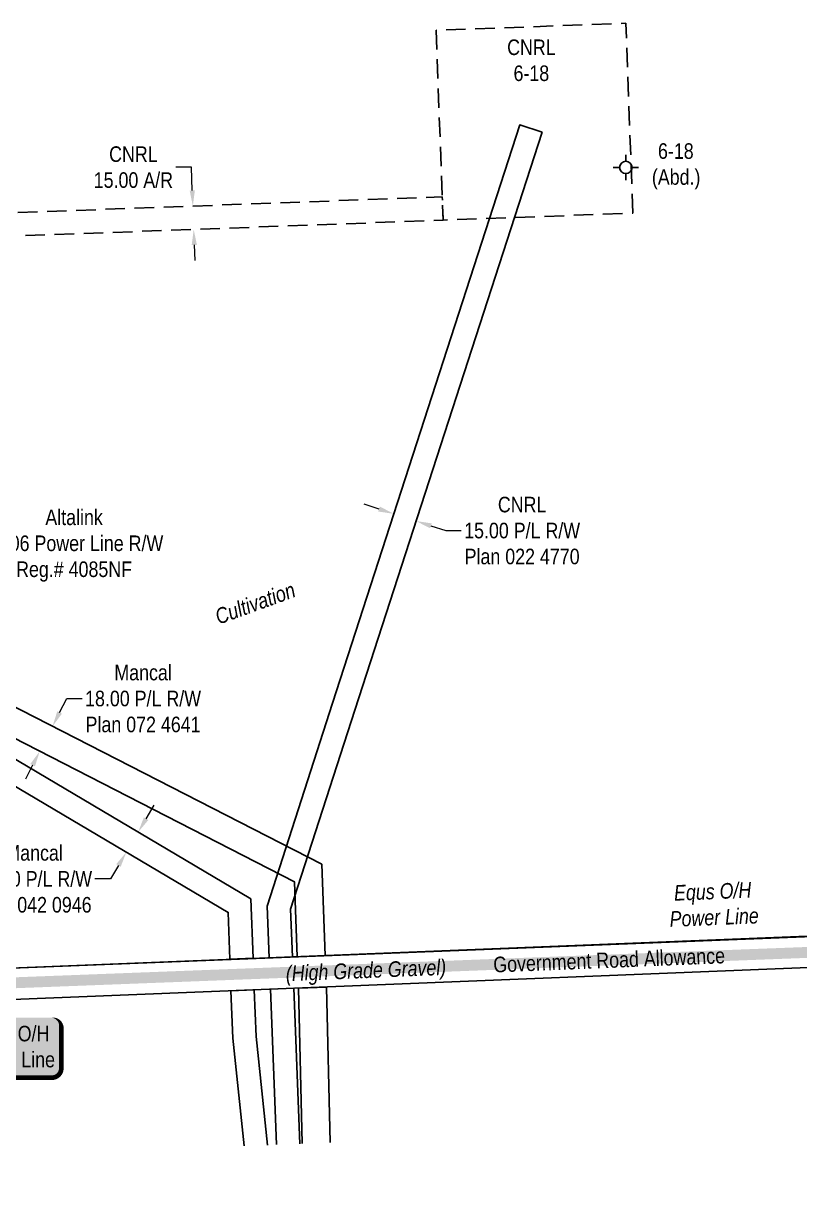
# Model space of a CAD drawing. Extents: x 665644 to 689199, y 5825051 to 5844826.
# Drawn here: x 683576 to 684075, y 5832268 to 5833016 of the extents above; entities that cross this region are included whole.
import ezdxf
from ezdxf.enums import TextEntityAlignment as Align

# ---------------------------------------------------------------- set-up
doc = ezdxf.new("R2010")
doc.units = 0
doc.header["$LTSCALE"] = 5
doc.header["$PDSIZE"] = 0.5
doc.linetypes.add('foc-ACCESSROAD', pattern=[3.75, 2.5, -1.25])
doc.layers.get('Defpoints').update_dxf_attribs({"color": 9})
for name, color, linetype in [('AS-POWER', 104, 'foc-POWER'), ('AS-POWER-T', 104, 'Continuous'), ('AS-ROADS', 254, 'Continuous'), ('F-RW', 190, 'Continuous'), ('F-WS', 190, 'foc-ACCESSROAD'), ('F-WS-S', 190, 'Continuous'), ('L-ROAD-T', 7, 'Continuous'), ('L-SEC', 7, 'Continuous')]:
    doc.layers.add(name, color=color, linetype=linetype)
for name, color, linetype, lineweight in [('F-AR-T', 190, 'Continuous', 9), ('F-EZE-T', 190, 'Continuous', 9), ('F-RW-T', 190, 'Continuous', 9), ('F-WS-T', 190, 'Continuous', 9), ('T-TEXT', 48, 'Continuous', 18)]:
    doc.layers.add(name, color=color, linetype=linetype, lineweight=lineweight)
doc.styles.add('175L', font='ARIALN.TTF', dxfattribs={"height": 20})
doc.styles.add('80', font='ARIALN.TTF', dxfattribs={"height": 10})
doc.styles.add('80CG', font='ARIALN.TTF', dxfattribs={"height": 10})
doc.styles.add('80L', font='ARIALN.TTF', dxfattribs={"height": 10})
doc.styles.add('80LS', font='ARIALNI.TTF', dxfattribs={"height": 10})
doc.styles.add('foc-LtypeFont', font='ARIALN.TTF', dxfattribs={"height": 7.35})
doc.linetypes.add('foc-POWER', pattern='A,6,-1,["P",foc-LtypeFont,S=0.2,R=0,X=-0.625,Y=-0.75],-1.24,4', length=12.24)
doc.linetypes.add('foc-POWER-NOLINE', pattern='A,0,-4,["P",foc-LtypeFont,S=0.2,R=0,X=-0.625,Y=-0.75],-8.24', length=12.24)
doc.dimstyles.new('Compass 5 000', dxfattribs={"dimscale": 5, "dimtxt": 9, "dimasz": 2, "dimexe": 0.2, "dimexo": 0.0625, "dimgap": 0.5, "dimtad": 0, "dimtih": 1, "dimtoh": 1, "dimzin": 0, "dimdsep": 46, "dimtxsty": '80CG', "dimcen": 0.1, "dimse1": 1, "dimse2": 1, "dimclrd": 256, "dimclrt": 256, "dimaunit": 1, "dimadec": 4, "dimazin": 0, "dimtfac": 0.06, "dimtofl": 0, "dimtmove": 0, "dimatfit": 1, "dimfxl": 0.2, "dimtolj": 1, "dimtzin": 0, "dimlwd": -1, "dimarcsym": 0})

# ---------------------------------------------------------------- blocks, each defined once
blk = doc.blocks.new('*D2038')
at = {"layer": 'Defpoints', "color": 0, "transparency": 16777216}
for p in [(683668.31, 5832898.08), (683684.63, 5832898.69), (683668.86, 5832883.09)]:
    blk.add_point(p, dxfattribs=at)
at = {"layer": 'F-AR-T', "transparency": 16777216}
for p, q in [((683683.71, 5832923.64), (683673.71, 5832923.64)), ((683684.26, 5832908.68), (683683.71, 5832923.64)), ((683685.56, 5832873.71), (683685.93, 5832863.71))]:
    blk.add_line(p, q, dxfattribs=at)
for points in [[(683685.93, 5832908.74), (683682.6, 5832908.62), (683684.63, 5832898.69)], [(683687.23, 5832873.77), (683683.9, 5832873.64), (683685.19, 5832883.7)]]:
    blk.add_solid(points, dxfattribs=at)
at = {"layer": 'F-AR-T', "transparency": 16777216, "insert": (683646.43, 5832923.64), "char_height": 10, "attachment_point": 5, "style": '80CG'}
blk.add_mtext('\\A1;CNRL\\P15.00 A/R', dxfattribs=at)
blk = doc.blocks.new('*D2042')
at = {"layer": 'Defpoints', "color": 0, "transparency": 16777216}
for p in [(683519.03, 5832683.1), (683529.08, 5832683.49), (683529.22, 5832679.88)]:
    blk.add_point(p, dxfattribs=at)
at = {"layer": 'F-EZE-T', "transparency": 16777216}
for p, q in [((683509.17, 5832679.11), (683499.18, 5832678.72)), ((683539.21, 5832680.26), (683549.2, 5832680.64))]:
    blk.add_line(p, q, dxfattribs=at)
for points in [[(683509.11, 5832680.77), (683509.24, 5832677.44), (683519.17, 5832679.49)], [(683539.15, 5832681.93), (683539.27, 5832678.59), (683529.22, 5832679.88)]]:
    blk.add_solid(points, dxfattribs=at)
at = {"layer": 'F-EZE-T', "transparency": 16777216, "insert": (683608.34, 5832680.64), "char_height": 10, "attachment_point": 5, "style": '80CG'}
blk.add_mtext('\\A1;Altalink\\P10.06 Power Line R/W\\PReg.# 4085NF', dxfattribs=at)
blk = doc.blocks.new('*D2069')
at = {"layer": 'Defpoints', "color": 0, "transparency": 16777216}
for p in [(683815.98, 5832707.81), (683830.26, 5832703.18), (683828.07, 5832696.42)]:
    blk.add_point(p, dxfattribs=at)
at = {"layer": 'F-RW-T', "transparency": 16777216}
for p, q in [((683804.27, 5832704.13), (683794.76, 5832707.21)), ((683837.59, 5832693.34), (683847.1, 5832690.26)), ((683847.1, 5832690.26), (683857.1, 5832690.26))]:
    blk.add_line(p, q, dxfattribs=at)
for points in [[(683804.79, 5832705.72), (683803.76, 5832702.54), (683813.79, 5832701.05)], [(683838.1, 5832694.93), (683837.07, 5832691.76), (683828.07, 5832696.42)]]:
    blk.add_solid(points, dxfattribs=at)
at = {"layer": 'F-RW-T', "transparency": 16777216, "insert": (683896.19, 5832690.26), "char_height": 10, "attachment_point": 5, "style": '80CG'}
blk.add_mtext('\\A1;CNRL\\P15.00 P/L R/W\\PPlan 022 4770', dxfattribs=at)
blk = doc.blocks.new('*D2070')
at = {"layer": 'Defpoints', "color": 0, "transparency": 16777216}
for p in [(683593.04, 5832565.32), (683594.47, 5832564.59), (683584.84, 5832549.3)]:
    blk.add_point(p, dxfattribs=at)
at = {"layer": 'F-RW-T', "transparency": 16777216}
for p, q in [((683599.02, 5832573.5), (683603.58, 5832582.4)), ((683603.58, 5832582.4), (683613.58, 5832582.4)), ((683581.71, 5832539.67), (683577.15, 5832530.77))]:
    blk.add_line(p, q, dxfattribs=at)
for points in [[(683597.54, 5832574.26), (683600.51, 5832572.74), (683594.47, 5832564.59)], [(683580.23, 5832540.43), (683583.19, 5832538.91), (683586.27, 5832548.57)]]:
    blk.add_solid(points, dxfattribs=at)
at = {"layer": 'F-RW-T', "transparency": 16777216, "insert": (683652.66, 5832582.4), "char_height": 10, "attachment_point": 5, "style": '80CG'}
blk.add_mtext('\\A1;Mancal\\P18.00 P/L R/W\\PPlan 072 4641', dxfattribs=at)
blk = doc.blocks.new('*D2071')
at = {"layer": 'Defpoints', "color": 0, "transparency": 16777216}
for p in [(683647.78, 5832497.68), (683640.19, 5832484.84), (683641.91, 5832483.82)]:
    blk.add_point(p, dxfattribs=at)
at = {"layer": 'F-RW-T', "transparency": 16777216}
for p, q in [((683654.59, 5832505.27), (683659.68, 5832513.87)), ((683636.82, 5832475.21), (683631.73, 5832466.6)), ((683631.73, 5832466.6), (683621.73, 5832466.6))]:
    blk.add_line(p, q, dxfattribs=at)
for points in [[(683653.16, 5832506.11), (683656.03, 5832504.42), (683649.5, 5832496.66)], [(683635.39, 5832476.06), (683638.26, 5832474.36), (683641.91, 5832483.82)]]:
    blk.add_solid(points, dxfattribs=at)
at = {"layer": 'F-RW-T', "transparency": 16777216, "insert": (683582.65, 5832466.6), "char_height": 10, "attachment_point": 5, "style": '80CG'}
blk.add_mtext('\\A1;Mancal\\P15.00 P/L R/W\\PPlan 042 0946', dxfattribs=at)
blk = doc.blocks.new('*U2481')
h = blk.add_hatch(color=255)
edge = h.paths.add_edge_path()
edge.add_line((-26.5, -20), (26.5, -20))
edge.add_arc((26.5, -14), 6, 270, 360)
edge.add_line((32.5, -14), (32.5, 12.5))
edge.add_arc((26.5, 12.5), 6, 0, 90)
edge.add_line((26.5, 18.5), (-26.5, 18.5))
edge.add_arc((-26.5, 12.5), 6, 90, 180)
edge.add_line((-32.5, 12.5), (-32.5, -14))
edge.add_arc((-26.5, -14), 6, 180, 270)
at = {"color": 104, "flags": 128}
blk.add_lwpolyline([(-63.76, 47, 0, 7.5, 0), (0, 0, 0, 0, 0)], format="xyseb", dxfattribs=at)
blk.add_lwpolyline([(-26.5, -20, 3, 3, 0), (26.5, -20, 3, 3, 0.414214), (32.5, -14, 3, 3, 0), (32.5, 12.5, 3, 0, 0.414214), (26.5, 18.5, 0, 0, 0), (-26.5, 18.5, 0, 0, 0.414214), (-32.5, 12.5, 0, 0, 0), (-32.5, -14, 0, 3, 0.414214)], format="xyseb", close=True, dxfattribs=at)
at = {"color": 104, "style": '80'}
blk.add_attdef('ENTER_TEXT_001', (-26.85, -4.92), '', height=10, dxfattribs=at)
blk = doc.blocks.new('GABD')
for p, q in [((0, 0.81), (0, 1.62)), ((-0.81, 0), (-1.62, 0)), ((1.62, 0), (0.81, 0)), ((0, -0.81), (0, -1.62))]:
    blk.add_line(p, q)
blk.add_circle((0, 0), 0.8)

msp = doc.modelspace()

# ---------------------------------------------------------------- linework, layer by layer
at = {"layer": 'AS-POWER', "linetype": 'foc-POWER-NOLINE', "flags": 128}
msp.add_lwpolyline([(683387.891, 5832402.588), (683519.391, 5832407.382), (684419.01, 5832442.98)], dxfattribs=at)
at = {"layer": 'AS-ROADS', "const_width": 6.999, "flags": 128}
msp.add_lwpolyline([(684419.401, 5832432.438), (683511.05, 5832397.649), (682681.79, 5832364.991), (681881.991, 5832336.216), (680148.64, 5832271.82)], dxfattribs=at)
at = {"layer": 'F-RW', "flags": 128}
for points in [[(683908.965, 5832946.217), (683788.722, 5832574.91), (683747.395, 5832447.087), (683748.693, 5832416.594), (683733.686, 5832416.009), (683732.283, 5832449.156), (683774.431, 5832579.519), (683894.669, 5832950.796)], [(683751.704, 5832416.675), (683749.905, 5832464.821), (683543.862, 5832570.278), (683513.458, 5832569.119), (683512.797, 5832587.105), (683547.877, 5832588.441), (683767.495, 5832476.031), (683769.681, 5832417.387)], [(683708.291, 5832415.024), (683707.328, 5832445.145), (683544.837, 5832541.208), (683514.519, 5832540.16), (683513.972, 5832555.104), (683548.583, 5832556.32), (683721.977, 5832453.813), (683723.282, 5832415.628)]]:
    msp.add_lwpolyline(points, close=True, dxfattribs=at)
for points in [[(683732.628, 5832295.732), (683725.309, 5832365.443), (683724.121, 5832395.345), (683709.126, 5832394.803), (683710.343, 5832364.342), (683717.626, 5832295.13)], [(683753.416, 5832296.565), (683749.479, 5832396.391), (683734.484, 5832395.797), (683738.451, 5832295.965)], [(683772.952, 5832297.349), (683770.443, 5832397.197), (683752.461, 5832396.481), (683754.825, 5832296.622)]]:
    msp.add_lwpolyline(points, dxfattribs=at)
at = {"layer": 'F-WS', "flags": 128}
msp.add_lwpolyline([(683967.312, 5832894.156), (683962.793, 5833016.058), (683840.892, 5833011.539), (683845.411, 5832889.638)], close=True, dxfattribs=at)
msp.add_lwpolyline([(683502.166, 5832876.914), (683845.411, 5832889.638), (683844.855, 5832904.625), (683501.61, 5832891.901)], dxfattribs=at)
at = {"layer": 'L-SEC', "flags": 128}
for points in [[(684319.104, 5832439.445), (683519.391, 5832407.382)], [(683520.575, 5832387.296), (684319.831, 5832419.348)]]:
    msp.add_lwpolyline(points, dxfattribs=at)

# ---------------------------------------------------------------- block references
at = {"layer": 'AS-POWER-T'}
ref = msp.add_blockref('*U2481', (683567.614, 5832358.969), dxfattribs=dict(at, xscale=0.9996940109100572, yscale=0.9996940109100572, zscale=0.9996940109100572))
ref.add_attrib('ENTER_TEXT_001', 'Equs O/H', (683542.813, 5832362.295), dxfattribs={"layer": '0', "color": 104, "height": 9.9969, "style": '80'})
ref.add_attrib('ENTER_TEXT_002', 'Power Line', (683538.779, 5832345.633), dxfattribs={"layer": '0', "color": 104, "height": 9.9969, "style": '80'})
at = {"layer": 'F-WS-S', "xscale": 4.99938, "yscale": 4.99938, "zscale": 4.99938}
msp.add_blockref('GABD', (683962.81, 5832923.498), dxfattribs=at)

# ---------------------------------------------------------------- texts
at = {"layer": 'AS-POWER-T', "insert": (683989.746, 5832462.437), "char_height": 9.99876, "attachment_point": 1, "rotation": 2.295938, "style": '175L'}
msp.add_mtext_dynamic_manual_height_columns('\\pi3.8218;{\\fArial Narrow|b0|i1|c0|p34;Equs O/H\\P\\pi0.32976;Power Line}', width=57.1191, gutter_width=100, heights=[0], dxfattribs=at)
at = {"layer": 'F-WS-T', "char_height": 9.99876, "attachment_point": 1, "style": '175L'}
for s, insert in [('\\pi6.2348;CNRL\\P\\pi10.334;6-18', (683880.331, 5833005.65)), ('\\pi10.334;6-18\\P\\pi6.4291;(Abd.)', (683973.129, 5832939.009))]:
    msp.add_mtext_dynamic_manual_height_columns(s, width=42.66358, gutter_width=100, heights=[0], dxfattribs=dict(at, insert=insert))
at = {"layer": 'L-ROAD-T', "style": '80L'}
msp.add_text('Government Road Allowance', height=9.99876, rotation=2.296462, dxfattribs=at).set_placement((683952.073, 5832414.495), align=Align.MIDDLE_CENTER)
at = {"layer": 'T-TEXT', "style": '80LS'}
for s, rotation, p in [('Cultivation', 20, (683724.675, 5832643.676)), ('(High Grade Gravel)', 2.296462, (683795.853, 5832407.956))]:
    msp.add_text(s, height=9.99876, rotation=rotation, dxfattribs=at).set_placement(p, align=Align.MIDDLE_CENTER)

# ---------------------------------------------------------------- dimensions: what is measured, and where the dimension line sits
at = {"layer": 'F-AR-T'}
dim = msp.add_linear_dim(base=(683684.635, 5832898.686), p1=(683668.864, 5832883.093), p2=(683668.309, 5832898.081), angle=92.122962, text='CNRL\\P15.00 A/R', dimstyle='Compass 5 000', dxfattribs=at)
dim.commit()
dim.dimension.update_dxf_attribs({"geometry": '*D2038', "text_midpoint": (683646.428, 5832923.638), "dimtype": 161})
at = {"layer": 'F-EZE-T'}
dim = msp.add_aligned_dim(p1=(683519.027, 5832683.102), p2=(683529.078, 5832683.488), distance=-3.614, text='Altalink\\P10.06 Power Line R/W\\PReg.# 4085NF', dimstyle='Compass 5 000', dxfattribs=at)
dim.commit()
dim.dimension.update_dxf_attribs({"geometry": '*D2042', "text_midpoint": (683608.343, 5832680.644)})
at = {"layer": 'F-RW-T'}
for p1, p2, distance, text, picture, middle in [((683815.977, 5832707.807), (683830.261, 5832703.181), -7.104, 'CNRL\\P15.00 P/L R/W\\PPlan 022 4770', '*D2069', (683896.186, 5832690.262)), ((683584.845, 5832549.302), (683593.044, 5832565.322), -1.597, 'Mancal\\P18.00 P/L R/W\\PPlan 072 4641', '*D2070', (683652.664, 5832582.398)), ((683647.777, 5832497.679), (683640.186, 5832484.839), 2.005, 'Mancal\\P15.00 P/L R/W\\PPlan 042 0946', '*D2071', (683582.647, 5832466.602))]:
    dim = msp.add_aligned_dim(p1=p1, p2=p2, distance=distance, text=text, dimstyle='Compass 5 000', dxfattribs=at)
    dim.commit()
    dim.dimension.update_dxf_attribs({"geometry": picture, "text_midpoint": middle})

doc.saveas('drawing.dxf')
